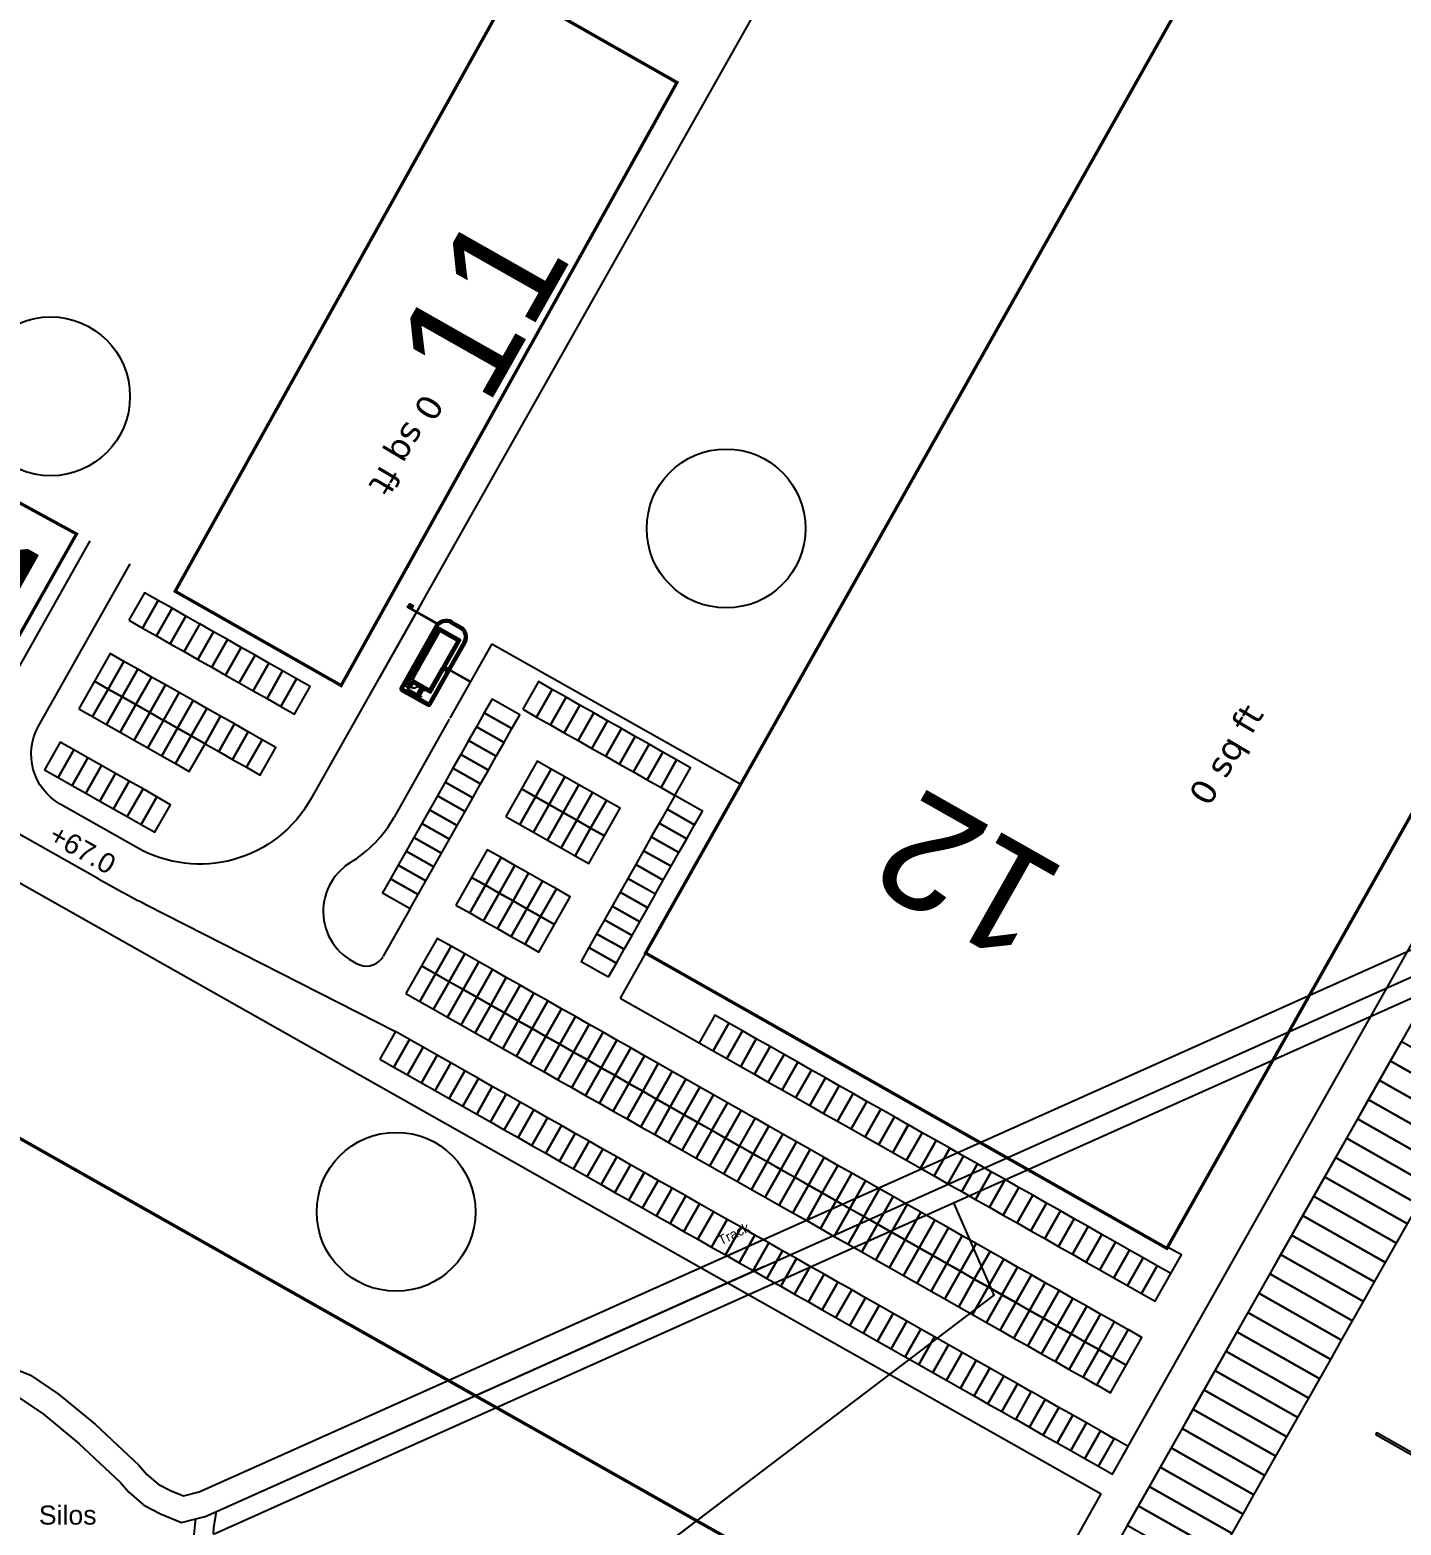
# Model space of a CAD drawing. Header units: millimetres. Extents: x 111502 to 977541, y 8702 to 1044108.
# Drawn here: x 489535.7 to 489751.6, y 240913.8 to 241149.1 of the extents above; entities that cross this region are included whole.
import ezdxf

# ---------------------------------------------------------------- set-up
doc = ezdxf.new("R2010")
doc.units = ezdxf.units.MM
doc.header["$LTSCALE"] = 0.25
doc.linetypes.add('DASHED2', pattern=[9.525, 6.35, -3.175])
doc.layers.add('E HVSS As Laid HV', color=10, linetype='Continuous')
doc.layers.add('X HVSS Site Background', color=8, linetype='Continuous')
doc.styles.add('OS Master Map$1$Standard', font='txt')
doc.styles.add('Proposed Employment Area - 11-089-MP013-01a$0$1250T25R', font='arial.ttf', dxfattribs={"height": 3125})
doc.styles.add('Proposed Employment Area - 11-089-MP013-01a$0$1250T35R', font='verdana.ttf', dxfattribs={"height": 4375})
doc.styles.add('Proposed Employment Area - 11-089-MP013-01a$0$2500T70R', font='arial.ttf', dxfattribs={"height": 17500})
doc.styles.add('Proposed Employment Area - 11-089-MP013-01a$0$Standard', font='txt')

# ---------------------------------------------------------------- blocks, each defined once
blk = doc.blocks.new('commercial background')
at = {"layer": 'X HVSS Site Background'}
for p, q in [((1194.91, 453.53), (1330.94, 694.43)), ((1323.43, 668.21), (1093.98, 263.19)), ((934.15, 593.22), (1191.68, 447.81)), ((1084.61, 587.88), (1077.98, 576.17)), ((1082.47, 587.45), (1082.43, 587.38)), ((1082.43, 587.38), (1087.41, 584.56)), ((1082.47, 587.45), (1087.45, 584.63)), ((1086.8, 584.35), (1081.34, 574.7)), ((1086.97, 584.25), (1081.51, 574.6)), ((1087.13, 584.16), (1081.72, 574.6)), ((1083.19, 576.52), (1087.46, 584.06)), ((1083.53, 576.33), (1087.61, 583.54)), ((1087.06, 583.13), (1087.5, 583.91)), ((1087.06, 583.13), (1087.5, 583.91)), ((1087.1, 583.1), (1087.55, 583.88)), ((1087.11, 583.16), (1087.5, 583.85)), ((1087.41, 584.56), (1087.45, 584.63)), ((1087.46, 584.06), (1090.79, 582.18)), ((1087.48, 583.86), (1090.61, 582.09)), ((1087.5, 583.91), (1090.64, 582.13)), ((1090.27, 582.03), (1087.61, 583.54)), ((1089.34, 584.77), (1090.66, 584.02)), ((1089.43, 584.93), (1090.74, 584.18)), ((1089.52, 585.1), (1090.84, 584.36)), ((1083.34, 576.44), (1086.29, 581.66)), ((1085.85, 580.94), (1086.25, 581.63)), ((1086.27, 581.62), (1087.13, 583.14)), ((1086.31, 581.6), (1087.17, 583.12)), ((1086.31, 581.65), (1086.71, 582.35)), ((1086.73, 582.39), (1087.13, 583.09)), ((1087.78, 576.86), (1090.79, 582.18)), ((1090.27, 582.03), (1088.73, 579.31)), ((1095.76, 581.57), (1089.13, 569.86)), ((1089.18, 578.12), (1091.27, 581.82)), ((1089.27, 579.92), (1090.13, 581.44)), ((1089.31, 579.9), (1090.17, 581.42)), ((1089.33, 578.03), (1091.42, 581.73)), ((1089.51, 577.93), (1091.6, 581.63)), ((1089.73, 580.69), (1090.13, 581.39)), ((1090.15, 581.38), (1090.59, 582.16)), ((1090.19, 581.35), (1090.64, 582.13)), ((1090.19, 581.35), (1090.64, 582.13)), ((1090.2, 581.41), (1090.59, 582.1)), ((1095.76, 581.57), (1134.92, 559.46)), ((1084.59, 578.72), (1084.99, 579.41)), ((1085.01, 579.46), (1085.41, 580.15)), ((1085.43, 580.2), (1085.83, 580.89)), ((1087.64, 576.94), (1089.34, 579.94)), ((1088.73, 579.31), (1087.86, 577.79)), ((1088.73, 579.29), (1088.16, 578.28)), ((1088.52, 578.45), (1088.92, 579.14)), ((1088.92, 579.2), (1088.73, 579.31)), ((1088.91, 579.19), (1088.73, 579.29)), ((1088.94, 579.19), (1089.33, 579.88)), ((1089.32, 579.95), (1089.71, 580.65)), ((1082.76, 575.73), (1083.21, 576.52)), ((1082.86, 575.76), (1083.27, 576.48)), ((1083.19, 576.52), (1083.53, 576.33)), ((1083.34, 576.44), (1083.33, 576.43)), ((1083.33, 576.43), (1083.51, 576.33)), ((1083.34, 576.5), (1083.73, 577.2)), ((1083.76, 577.24), (1084.15, 577.93)), ((1084.18, 577.98), (1084.57, 578.67)), ((1085.86, 572.26), (1089.18, 578.12)), ((1085.92, 574.36), (1087.44, 577.05)), ((1085.93, 574.35), (1087.45, 577.03)), ((1085.96, 572.08), (1089.33, 578.03)), ((1086.04, 573.96), (1087.71, 576.9)), ((1086.07, 573.86), (1087.77, 576.86)), ((1086.14, 571.98), (1089.51, 577.93)), ((1087.44, 577.05), (1087.86, 577.79)), ((1087.78, 576.86), (1087.44, 577.05)), ((1087.7, 576.89), (1087.45, 577.03)), ((1087.68, 576.97), (1088.08, 577.67)), ((1088.06, 577.68), (1087.86, 577.79)), ((1088.16, 578.28), (1087.88, 577.79)), ((1088.06, 577.69), (1087.88, 577.79)), ((1088.1, 577.71), (1088.5, 578.41)), ((1088.48, 577.76), (1088.51, 577.83)), ((1088.48, 577.76), (1092.27, 575.62)), ((1088.51, 577.83), (1092.31, 575.68)), ((1088.79, 577.52), (1088.79, 577.52)), ((1089.1, 577.41), (1089.14, 577.47)), ((1033.7, 544.62), (978.45, 575.84)), ((1081.48, 574.18), (1085.62, 571.84)), ((1081.58, 574.36), (1085.72, 572.01)), ((1081.72, 574.6), (1081.76, 574.46)), ((1085.72, 572.22), (1081.76, 574.46)), ((1082.48, 574.4), (1083.12, 575.53)), ((1084.37, 573.33), (1082.48, 574.4)), ((1082.55, 574.42), (1083.14, 575.46)), ((1082.55, 574.42), (1084.65, 573.23)), ((1082.61, 574.44), (1083.18, 575.44)), ((1082.61, 574.44), (1084.68, 573.27)), ((1082.76, 575.73), (1083.28, 575.44)), ((1082.86, 575.76), (1083.32, 575.5)), ((1083.43, 575.59), (1082.95, 574.74)), ((1082.98, 574.72), (1082.95, 574.74)), ((1083.44, 575.52), (1082.98, 574.72)), ((1083.18, 575.44), (1083.14, 575.46)), ((1085.01, 574.46), (1083.21, 575.48)), ((1083.25, 575.86), (1083.51, 576.33)), ((1083.45, 575.75), (1083.25, 575.86)), ((1083.53, 576.33), (1083.27, 575.87)), ((1083.46, 575.76), (1083.27, 575.87)), ((1083.32, 575.5), (1083.28, 575.44)), ((1083.28, 575.44), (1084.16, 574.94)), ((1083.32, 575.5), (1083.46, 575.76)), ((1083.33, 575.53), (1083.38, 575.5)), ((1083.37, 575.62), (1083.45, 575.75)), ((1083.38, 575.61), (1083.37, 575.62)), ((1083.38, 575.61), (1083.43, 575.59)), ((1083.4, 575.54), (1084.19, 575.1)), ((1084.46, 574.66), (1083.92, 573.7)), ((1084.2, 575), (1084.16, 574.94)), ((1084.16, 574.94), (1084.7, 574.64)), ((1084.19, 574.89), (1084.16, 574.83)), ((1084.16, 574.83), (1085.22, 574.23)), ((1084.22, 575.14), (1084.17, 575.05)), ((1084.17, 575.05), (1084.21, 575.03)), ((1084.71, 574.52), (1084.17, 573.56)), ((1084.24, 574.87), (1084.19, 574.89)), ((1084.19, 574.18), (1084.41, 574.3)), ((1084.19, 574.18), (1084.69, 573.9)), ((1084.19, 573.93), (1084.19, 574.18)), ((1084.2, 575), (1084.34, 575.26)), ((1084.74, 574.7), (1084.2, 575)), ((1084.21, 575), (1084.35, 575.24)), ((1084.22, 575.14), (1084.26, 575.11)), ((1084.24, 574.87), (1084.23, 574.85)), ((1084.23, 574.85), (1085.24, 574.27)), ((1084.88, 574.95), (1084.34, 575.26)), ((1084.87, 574.95), (1084.35, 575.24)), ((1084.96, 574.38), (1084.42, 573.42)), ((1084.51, 574.74), (1084.49, 574.7)), ((1084.75, 574.72), (1084.7, 574.62)), ((1084.7, 574.62), (1085.36, 574.25)), ((1084.73, 574.7), (1084.87, 574.95)), ((1084.76, 574.6), (1084.73, 574.56)), ((1084.74, 574.7), (1084.88, 574.95)), ((1085.41, 574.35), (1084.75, 574.72)), ((1085.44, 574.39), (1084.78, 574.77)), ((1084.88, 574.95), (1085.54, 574.58)), ((1085.01, 574.46), (1084.98, 574.42)), ((1085.01, 574.46), (1084.98, 574.42)), ((1085.24, 574.27), (1085.22, 574.23)), ((1085.44, 574.39), (1085.36, 574.25)), ((1085.36, 574.26), (1086.07, 573.86)), ((1085.4, 574.32), (1085.54, 574.58)), ((1086.04, 573.96), (1085.4, 574.32)), ((1085.41, 574.32), (1085.55, 574.56)), ((1085.54, 574.58), (1085.92, 574.36)), ((1085.55, 574.56), (1085.93, 574.35)), ((1083.9, 573.66), (1083.87, 573.61)), ((1084.14, 573.52), (1084.12, 573.47)), ((1084.39, 573.37), (1084.37, 573.33)), ((1084.39, 573.37), (1084.37, 573.33)), ((1084.65, 573.23), (1084.68, 573.27)), ((1085.86, 572.26), (1085.72, 572.22)), ((1085.95, 572.43), (1086.29, 572.25)), ((1086.6, 573.56), (1086.93, 573.38)), ((1089.05, 569.69), (1080.35, 554.29)), ((1073.36, 547.05), (1072.58, 546.58)), ((1041.38, 540.5), (1080.6, 520.54)), ((1082.9, 539.93), (1078.64, 532.39)), ((1120.92, 534.65), (1115.93, 525.83)), ((1115.93, 525.83), (1128.39, 518.77)), ((1077.1, 244.89), (1191.68, 447.81))]:
    blk.add_line(p, q, dxfattribs=at)
at = {"layer": 'X HVSS Site Background', "ltscale": 200}
for p, q in [((1081.93, 575.06), (1083.12, 575.53)), ((1082.42, 575.93), (1082.63, 574.66))]:
    blk.add_line(p, q, dxfattribs=at)
at = {"layer": 'X HVSS Site Background', "const_width": 0.5}
for points in [[(1297.48, 655.77), (1215.41, 702.24), (1119.94, 532.91), (1202.01, 486.44)], [(1124.89, 669.89), (1098.77, 684.71), (1045.89, 589.83), (1072.02, 575)], [(1018.49, 577.84), (1030.36, 598.85), (979.94, 626.36), (968.08, 605.35)], [(1092.9, 293.39), (1165.85, 422.2), (925.2, 558.08), (852.25, 429.28)]]:
    blk.add_lwpolyline(points, close=True, dxfattribs=at)
at = {"layer": 'X HVSS Site Background', "flags": 128}
for points in [[(1146.4, 697.32), (1067.2, 557.06, -0.414314), (1039.95, 549.48), (1027.8, 556.34, -0.414123), (1024.39, 568.6), (1038.83, 594.16)], [(1032.47, 597.75), (1018.04, 572.2, -0.414304), (1005.77, 568.79), (982.04, 582.2)]]:
    blk.add_lwpolyline(points, format="xyb", dxfattribs=at)
at = {"layer": 'X HVSS Site Background'}
for points in [[(1038.59, 585.26), (1040.77, 584.03), (1043.23, 588.38), (1041.06, 589.61)], [(1040.77, 584.03), (1042.94, 582.8), (1045.41, 587.15), (1043.23, 588.38)], [(1042.94, 582.8), (1045.12, 581.57), (1047.58, 585.92), (1045.41, 587.15)], [(1045.12, 581.57), (1047.29, 580.33), (1049.76, 584.68), (1047.58, 585.92)], [(1082.86, 587.28), (1082.49, 587.49), (1082.47, 587.45), (1082.84, 587.24)], [(1082.84, 587.73), (1083.26, 587.49), (1083.05, 587.12), (1082.63, 587.36)], [(1082.86, 587.66), (1083.19, 587.47), (1083.03, 587.19), (1082.7, 587.38)], [(1047.29, 580.34), (1049.47, 579.1), (1051.93, 583.45), (1049.76, 584.69)], [(1082.71, 575.77), (1086.08, 573.85), (1090.79, 582.18), (1087.46, 584.06)], [(1086.07, 573.86), (1090.79, 582.18), (1087.47, 584.06), (1082.76, 575.73)], [(1086.07, 573.86), (1082.76, 575.73), (1087.46, 584.06), (1090.79, 582.18)], [(1085.92, 574.36), (1083.27, 575.87), (1087.61, 583.54), (1090.27, 582.03)], [(1049.47, 579.1), (1051.64, 577.87), (1054.11, 582.22), (1051.93, 583.45)], [(1051.64, 577.87), (1053.82, 576.64), (1056.28, 580.99), (1054.11, 582.22)], [(1086.27, 581.62), (1086.29, 581.66), (1086.25, 581.69), (1086.22, 581.65)], [(1086.31, 581.6), (1086.34, 581.64), (1086.29, 581.66), (1086.27, 581.62)], [(1086.73, 582.34), (1086.75, 582.38), (1086.71, 582.4), (1086.69, 582.36)], [(1087.1, 583.1), (1087.13, 583.14), (1087.09, 583.17), (1087.06, 583.13)], [(1087.15, 583.08), (1087.17, 583.12), (1087.13, 583.14), (1087.1, 583.1)], [(1090.11, 581.4), (1090.13, 581.44), (1090.17, 581.42), (1090.15, 581.38)], [(1090.15, 581.38), (1090.17, 581.42), (1090.22, 581.39), (1090.19, 581.35)], [(1033.18, 575.68), (1035.36, 574.45), (1037.82, 578.8), (1035.65, 580.03)], [(1035.36, 574.45), (1037.53, 573.22), (1040, 577.57), (1037.82, 578.8)], [(1053.82, 576.64), (1055.99, 575.41), (1058.46, 579.76), (1056.28, 580.99)], [(1055.99, 575.41), (1058.17, 574.18), (1060.63, 578.53), (1058.46, 579.76)], [(1085.01, 579.4), (1085.04, 579.45), (1084.99, 579.47), (1084.97, 579.43)], [(1085.43, 580.14), (1085.45, 580.19), (1085.41, 580.21), (1085.39, 580.17)], [(1085.85, 580.88), (1085.87, 580.92), (1085.83, 580.95), (1085.8, 580.91)], [(1088.89, 579.16), (1088.92, 579.2), (1088.96, 579.18), (1088.94, 579.13)], [(1089.27, 579.92), (1089.29, 579.96), (1089.34, 579.94), (1089.31, 579.9)], [(1089.31, 579.9), (1089.34, 579.94), (1089.38, 579.92), (1089.36, 579.87)], [(1089.69, 580.66), (1089.71, 580.7), (1089.76, 580.68), (1089.73, 580.64)], [(1037.53, 573.22), (1039.71, 571.99), (1042.17, 576.34), (1040, 577.57)], [(1058.17, 574.18), (1060.35, 572.94), (1062.81, 577.29), (1060.64, 578.53)], [(1060.35, 572.94), (1062.52, 571.71), (1064.99, 576.06), (1062.81, 577.29)], [(1083.34, 576.44), (1083.36, 576.49), (1083.32, 576.51), (1083.29, 576.47)], [(1083.75, 577.18), (1083.78, 577.23), (1083.74, 577.25), (1083.71, 577.21)], [(1084.17, 577.92), (1084.2, 577.97), (1084.15, 577.99), (1084.13, 577.95)], [(1084.59, 578.66), (1084.62, 578.71), (1084.57, 578.73), (1084.55, 578.69)], [(1087.64, 576.94), (1087.66, 576.98), (1087.71, 576.96), (1087.68, 576.91)], [(1088.06, 577.68), (1088.08, 577.72), (1088.12, 577.7), (1088.1, 577.65)], [(1088.33, 577.25), (1088.85, 576.96), (1089.15, 577.48), (1088.63, 577.78)], [(1088.43, 577.3), (1088.84, 577.07), (1089.05, 577.44), (1088.64, 577.67)], [(1088.82, 577.51), (1088.45, 577.72), (1088.48, 577.76), (1088.85, 577.56)], [(1088.48, 578.42), (1088.5, 578.46), (1088.54, 578.44), (1088.52, 578.39)], [(1088.5, 577.32), (1088.82, 577.13), (1088.98, 577.42), (1088.66, 577.6)], [(1030.72, 571.33), (1032.89, 570.1), (1035.36, 574.45), (1033.18, 575.68)], [(1032.89, 570.1), (1035.07, 568.87), (1037.53, 573.22), (1035.36, 574.45)], [(1039.71, 571.99), (1041.88, 570.76), (1044.35, 575.11), (1042.17, 576.34)], [(1041.89, 570.76), (1044.06, 569.52), (1046.53, 573.88), (1044.35, 575.11)], [(1062.52, 571.71), (1064.7, 570.48), (1067.16, 574.83), (1064.99, 576.06)], [(1100.62, 571.26), (1102.8, 570.03), (1105.26, 574.38), (1103.09, 575.61)], [(1102.8, 570.03), (1104.97, 568.8), (1107.44, 573.15), (1105.26, 574.38)], [(1035.07, 568.87), (1037.24, 567.64), (1039.71, 571.99), (1037.53, 573.22)], [(1037.24, 567.64), (1039.42, 566.41), (1041.88, 570.76), (1039.71, 571.99)], [(1044.06, 569.53), (1046.24, 568.29), (1048.7, 572.64), (1046.53, 573.88)], [(1046.24, 568.29), (1048.41, 567.06), (1050.88, 571.41), (1048.7, 572.64)], [(1098.9, 568.22), (1100.14, 570.39), (1095.79, 572.86), (1094.55, 570.68)], [(1104.97, 568.8), (1107.15, 567.57), (1109.61, 571.92), (1107.44, 573.15)], [(1107.15, 567.57), (1109.32, 566.34), (1111.79, 570.69), (1109.61, 571.92)], [(1039.42, 566.41), (1041.6, 565.17), (1044.06, 569.52), (1041.89, 570.76)], [(1041.6, 565.18), (1043.77, 563.94), (1046.24, 568.29), (1044.06, 569.53)], [(1048.41, 567.06), (1050.59, 565.83), (1053.05, 570.18), (1050.88, 571.41)], [(1050.59, 565.83), (1052.76, 564.6), (1055.23, 568.95), (1053.05, 570.18)], [(1097.67, 566.04), (1098.9, 568.22), (1094.55, 570.68), (1093.32, 568.51)], [(1109.32, 566.34), (1111.5, 565.1), (1113.96, 569.45), (1111.79, 570.69)], [(1111.5, 565.11), (1113.68, 563.87), (1116.14, 568.22), (1113.97, 569.46)], [(1043.77, 563.94), (1045.95, 562.71), (1048.41, 567.06), (1046.24, 568.29)], [(1045.95, 562.71), (1048.12, 561.48), (1050.59, 565.83), (1048.41, 567.06)], [(1052.76, 564.6), (1054.94, 563.37), (1057.4, 567.72), (1055.23, 568.95)], [(1054.94, 563.37), (1057.11, 562.13), (1059.58, 566.48), (1057.4, 567.72)], [(1096.44, 563.87), (1097.67, 566.04), (1093.32, 568.51), (1092.09, 566.33)], [(1113.68, 563.87), (1115.85, 562.64), (1118.32, 566.99), (1116.14, 568.22)], [(1025.31, 561.76), (1027.48, 560.52), (1029.95, 564.87), (1027.77, 566.11)], [(1027.49, 560.52), (1029.66, 559.29), (1032.13, 563.64), (1029.95, 564.87)], [(1057.11, 562.13), (1059.29, 560.9), (1061.75, 565.25), (1059.58, 566.48)], [(1095.21, 561.69), (1096.44, 563.87), (1092.09, 566.33), (1090.86, 564.16)], [(1115.85, 562.64), (1118.03, 561.41), (1120.49, 565.76), (1118.32, 566.99)], [(1118.03, 561.41), (1120.2, 560.18), (1122.67, 564.53), (1120.49, 565.76)], [(1029.66, 559.29), (1031.84, 558.06), (1034.3, 562.41), (1032.13, 563.64)], [(1031.84, 558.06), (1034.01, 556.83), (1036.48, 561.18), (1034.3, 562.41)], [(1093.97, 559.52), (1095.21, 561.69), (1090.86, 564.16), (1089.62, 561.98)], [(1100.43, 558.73), (1102.6, 557.5), (1105.07, 561.85), (1102.89, 563.08)], [(1120.2, 560.18), (1122.38, 558.95), (1124.84, 563.3), (1122.67, 564.53)], [(1122.38, 558.95), (1124.55, 557.71), (1127.02, 562.06), (1124.84, 563.3)], [(1034.01, 556.83), (1036.19, 555.6), (1038.65, 559.95), (1036.48, 561.18)], [(1036.19, 555.6), (1038.36, 554.37), (1040.83, 558.72), (1038.65, 559.95)], [(1092.74, 557.34), (1093.97, 559.52), (1089.62, 561.98), (1088.39, 559.81)], [(1102.6, 557.5), (1104.78, 556.27), (1107.24, 560.62), (1105.07, 561.85)], [(1104.78, 556.27), (1106.95, 555.04), (1109.42, 559.39), (1107.24, 560.62)], [(1038.36, 554.37), (1040.54, 553.13), (1043, 557.48), (1040.83, 558.72)], [(1090.29, 552.98), (1091.52, 555.16), (1087.17, 557.62), (1085.94, 555.45)], [(1091.52, 555.16), (1092.76, 557.33), (1088.41, 559.8), (1087.17, 557.62)], [(1097.96, 554.38), (1100.14, 553.15), (1102.6, 557.5), (1100.43, 558.73)], [(1106.95, 555.04), (1109.13, 553.8), (1111.59, 558.15), (1109.42, 559.39)], [(1109.13, 553.8), (1111.3, 552.57), (1113.77, 556.92), (1111.59, 558.15)], [(1127.67, 553.07), (1128.9, 555.25), (1124.55, 557.71), (1123.32, 555.54)], [(1040.54, 553.13), (1042.71, 551.9), (1045.18, 556.25), (1043, 557.48)], [(1089.06, 550.81), (1090.29, 552.98), (1085.94, 555.45), (1084.71, 553.27)], [(1100.14, 553.15), (1102.31, 551.92), (1104.78, 556.27), (1102.6, 557.5)], [(1102.31, 551.92), (1104.49, 550.69), (1106.95, 555.04), (1104.78, 556.27)], [(1111.3, 552.57), (1113.48, 551.34), (1115.94, 555.69), (1113.77, 556.92)], [(1126.44, 550.9), (1127.67, 553.07), (1123.32, 555.54), (1122.09, 553.36)], [(1087.83, 548.63), (1089.06, 550.81), (1084.71, 553.27), (1083.48, 551.1)], [(1104.49, 550.69), (1106.66, 549.45), (1109.13, 553.8), (1106.95, 555.04)], [(1106.66, 549.45), (1108.84, 548.22), (1111.3, 552.57), (1109.13, 553.8)], [(1125.2, 548.72), (1126.44, 550.9), (1122.09, 553.36), (1120.85, 551.19)], [(1086.59, 546.46), (1087.83, 548.63), (1083.48, 551.1), (1082.24, 548.92)], [(1108.84, 548.22), (1111.01, 546.99), (1113.48, 551.34), (1111.3, 552.57)], [(1123.97, 546.55), (1125.2, 548.72), (1120.85, 551.19), (1119.62, 549.01)], [(1085.36, 544.28), (1086.59, 546.46), (1082.24, 548.92), (1081.01, 546.75)], [(1092.55, 544.8), (1094.73, 543.57), (1097.19, 547.92), (1095.02, 549.15)], [(1122.74, 544.37), (1123.97, 546.55), (1119.62, 549.01), (1118.39, 546.84)], [(1084.13, 542.11), (1085.36, 544.28), (1081.01, 546.75), (1079.78, 544.57)], [(1094.73, 543.57), (1096.9, 542.34), (1099.37, 546.69), (1097.19, 547.92)], [(1096.9, 542.34), (1099.08, 541.11), (1101.54, 545.46), (1099.37, 546.69)], [(1121.51, 542.2), (1122.74, 544.37), (1118.39, 546.84), (1117.16, 544.66)], [(1082.9, 539.93), (1084.13, 542.11), (1079.78, 544.57), (1078.55, 542.4)], [(1090.09, 540.45), (1092.26, 539.22), (1094.73, 543.57), (1092.55, 544.8)], [(1092.26, 539.22), (1094.44, 537.99), (1096.9, 542.34), (1094.73, 543.57)], [(1099.08, 541.11), (1101.25, 539.88), (1103.72, 544.23), (1101.54, 545.46)], [(1101.26, 539.88), (1103.43, 538.64), (1105.9, 542.99), (1103.72, 544.23)], [(1120.29, 540.01), (1121.52, 542.19), (1117.17, 544.65), (1115.94, 542.48)], [(1094.44, 537.99), (1096.61, 536.76), (1099.08, 541.11), (1096.9, 542.34)], [(1103.43, 538.64), (1105.61, 537.41), (1108.07, 541.76), (1105.9, 543)], [(1119.06, 537.84), (1120.29, 540.01), (1115.94, 542.48), (1114.71, 540.3)], [(1096.61, 536.76), (1098.79, 535.53), (1101.25, 539.88), (1099.08, 541.11)], [(1098.79, 535.53), (1100.97, 534.29), (1103.43, 538.64), (1101.26, 539.88)], [(1117.83, 535.66), (1119.06, 537.84), (1114.71, 540.3), (1113.48, 538.13)], [(1100.97, 534.29), (1103.14, 533.06), (1105.61, 537.41), (1103.43, 538.64)], [(1116.59, 533.49), (1117.83, 535.66), (1113.48, 538.13), (1112.24, 535.95)], [(1084.68, 530.87), (1086.85, 529.64), (1089.32, 533.99), (1087.14, 535.22)], [(1115.36, 531.31), (1116.59, 533.49), (1112.24, 535.95), (1111.01, 533.78)], [(1086.86, 529.64), (1089.03, 528.41), (1091.5, 532.76), (1089.32, 533.99)], [(1089.03, 528.41), (1091.21, 527.18), (1093.67, 531.53), (1091.5, 532.76)], [(1114.13, 529.14), (1115.36, 531.31), (1111.01, 533.78), (1109.78, 531.6)], [(1082.22, 526.52), (1084.39, 525.28), (1086.86, 529.63), (1084.68, 530.87)], [(1084.39, 525.28), (1086.57, 524.05), (1089.03, 528.4), (1086.86, 529.63)], [(1091.21, 527.18), (1093.38, 525.95), (1095.85, 530.3), (1093.67, 531.53)], [(1093.38, 525.95), (1095.56, 524.72), (1098.02, 529.07), (1095.85, 530.3)], [(1086.57, 524.05), (1088.74, 522.82), (1091.21, 527.17), (1089.03, 528.4)], [(1088.75, 522.82), (1090.92, 521.59), (1093.39, 525.94), (1091.21, 527.17)], [(1095.56, 524.72), (1097.73, 523.48), (1100.2, 527.83), (1098.02, 529.07)], [(1097.73, 523.48), (1099.91, 522.25), (1102.37, 526.6), (1100.2, 527.83)], [(1090.92, 521.59), (1093.1, 520.36), (1095.56, 524.71), (1093.39, 525.94)], [(1093.1, 520.36), (1095.27, 519.13), (1097.74, 523.48), (1095.56, 524.71)], [(1099.91, 522.25), (1102.08, 521.02), (1104.55, 525.37), (1102.37, 526.6)], [(1102.08, 521.02), (1104.26, 519.79), (1106.72, 524.14), (1104.55, 525.37)], [(1095.27, 519.13), (1097.45, 517.89), (1099.91, 522.24), (1097.74, 523.48)], [(1104.26, 519.79), (1106.43, 518.56), (1108.9, 522.91), (1106.72, 524.14)], [(1106.43, 518.56), (1108.61, 517.32), (1111.07, 521.67), (1108.9, 522.91)], [(1128.39, 518.77), (1130.57, 517.54), (1133.03, 521.89), (1130.86, 523.12)], [(1078.13, 516.19), (1080.31, 514.96), (1082.77, 519.31), (1080.6, 520.54)], [(1097.45, 517.89), (1099.62, 516.66), (1102.09, 521.01), (1099.91, 522.24)], [(1099.62, 516.66), (1101.8, 515.43), (1104.26, 519.78), (1102.09, 521.01)], [(1108.61, 517.32), (1110.78, 516.09), (1113.25, 520.44), (1111.07, 521.67)], [(1110.79, 516.09), (1112.96, 514.86), (1115.43, 519.21), (1113.25, 520.44)], [(1130.57, 517.54), (1132.74, 516.3), (1135.21, 520.65), (1133.03, 521.89)], [(1132.74, 516.31), (1134.92, 515.07), (1137.38, 519.42), (1135.21, 520.66)], [(1080.31, 514.96), (1082.48, 513.73), (1084.95, 518.08), (1082.77, 519.31)], [(1082.48, 513.73), (1084.66, 512.5), (1087.12, 516.85), (1084.95, 518.08)], [(1101.8, 515.43), (1103.97, 514.2), (1106.44, 518.55), (1104.26, 519.78)], [(1103.97, 514.2), (1106.15, 512.97), (1108.61, 517.32), (1106.44, 518.55)], [(1112.96, 514.86), (1115.14, 513.63), (1117.6, 517.98), (1115.43, 519.21)], [(1115.14, 513.63), (1117.31, 512.4), (1119.78, 516.75), (1117.6, 517.98)], [(1134.92, 515.07), (1137.09, 513.84), (1139.56, 518.19), (1137.38, 519.42)], [(1137.1, 513.84), (1139.27, 512.61), (1141.74, 516.96), (1139.56, 518.19)], [(1237.17, 515.95), (1250.22, 508.55), (1251.95, 511.6), (1238.9, 518.99)], [(1084.66, 512.5), (1086.83, 511.26), (1089.3, 515.61), (1087.12, 516.85)], [(1086.83, 511.27), (1089.01, 510.03), (1091.47, 514.38), (1089.3, 515.62)], [(1106.15, 512.97), (1108.32, 511.73), (1110.79, 516.08), (1108.61, 517.32)], [(1108.32, 511.73), (1110.5, 510.5), (1112.96, 514.85), (1110.79, 516.08)], [(1117.31, 512.4), (1119.49, 511.17), (1121.95, 515.52), (1119.78, 516.75)], [(1119.49, 511.17), (1121.66, 509.93), (1124.13, 514.28), (1121.95, 515.52)], [(1139.27, 512.61), (1141.45, 511.38), (1143.91, 515.73), (1141.74, 516.96)], [(1141.45, 511.38), (1143.62, 510.15), (1146.09, 514.5), (1143.91, 515.73)], [(1235.45, 512.9), (1248.5, 505.51), (1250.22, 508.55), (1237.17, 515.95)], [(1089.01, 510.03), (1091.18, 508.8), (1093.65, 513.15), (1091.47, 514.38)], [(1091.18, 508.8), (1093.36, 507.57), (1095.82, 511.92), (1093.65, 513.15)], [(1110.5, 510.5), (1112.68, 509.27), (1115.14, 513.62), (1112.96, 514.85)], [(1112.68, 509.27), (1114.85, 508.04), (1117.32, 512.39), (1115.14, 513.62)], [(1121.66, 509.93), (1123.84, 508.7), (1126.3, 513.05), (1124.13, 514.29)], [(1123.84, 508.7), (1126.01, 507.47), (1128.48, 511.82), (1126.3, 513.05)], [(1143.62, 510.15), (1145.8, 508.91), (1148.26, 513.26), (1146.09, 514.5)], [(1145.8, 508.92), (1147.97, 507.68), (1150.44, 512.03), (1148.26, 513.27)], [(1233.72, 509.86), (1246.77, 502.46), (1248.5, 505.51), (1235.45, 512.9)], [(1093.36, 507.57), (1095.53, 506.34), (1098, 510.69), (1095.82, 511.92)], [(1095.54, 506.34), (1097.71, 505.11), (1100.18, 509.46), (1098, 510.69)], [(1114.85, 508.04), (1117.03, 506.81), (1119.49, 511.16), (1117.32, 512.39)], [(1117.03, 506.81), (1119.2, 505.58), (1121.67, 509.93), (1119.49, 511.16)], [(1126.01, 507.47), (1128.19, 506.24), (1130.65, 510.59), (1128.48, 511.82)], [(1128.19, 506.24), (1130.37, 505.01), (1132.83, 509.36), (1130.65, 510.59)], [(1147.97, 507.68), (1150.15, 506.45), (1152.61, 510.8), (1150.44, 512.03)], [(1150.15, 506.45), (1152.32, 505.22), (1154.79, 509.57), (1152.61, 510.8)], [(1097.71, 505.11), (1099.89, 503.87), (1102.35, 508.22), (1100.18, 509.46)], [(1099.89, 503.88), (1102.06, 502.64), (1104.53, 506.99), (1102.35, 508.23)], [(1119.2, 505.58), (1121.38, 504.34), (1123.84, 508.69), (1121.67, 509.93)], [(1121.38, 504.34), (1123.55, 503.11), (1126.02, 507.46), (1123.84, 508.7)], [(1130.37, 505.01), (1132.54, 503.78), (1135.01, 508.13), (1132.83, 509.36)], [(1152.32, 505.22), (1154.5, 503.99), (1156.96, 508.34), (1154.79, 509.57)], [(1154.5, 503.99), (1156.67, 502.76), (1159.14, 507.11), (1156.96, 508.34)], [(1232, 506.81), (1245.05, 499.42), (1246.77, 502.46), (1233.72, 509.86)], [(1102.06, 502.64), (1104.24, 501.41), (1106.7, 505.76), (1104.53, 506.99)], [(1123.55, 503.11), (1125.73, 501.88), (1128.19, 506.23), (1126.02, 507.46)], [(1125.73, 501.88), (1127.9, 500.65), (1130.37, 505), (1128.19, 506.23)], [(1132.54, 503.78), (1134.72, 502.54), (1137.18, 506.89), (1135.01, 508.13)], [(1134.72, 502.55), (1136.89, 501.31), (1139.36, 505.66), (1137.18, 506.9)], [(1156.67, 502.76), (1158.85, 501.52), (1161.31, 505.87), (1159.14, 507.11)], [(1158.85, 501.52), (1161.03, 500.29), (1163.49, 504.64), (1161.32, 505.88)], [(1230.27, 503.77), (1243.32, 496.37), (1245.05, 499.42), (1232, 506.81)], [(1104.24, 501.41), (1106.41, 500.18), (1108.88, 504.53), (1106.7, 505.76)], [(1106.41, 500.18), (1108.59, 498.95), (1111.05, 503.3), (1108.88, 504.53)], [(1127.9, 500.65), (1130.08, 499.42), (1132.54, 503.77), (1130.37, 505)], [(1130.08, 499.42), (1132.26, 498.19), (1134.72, 502.54), (1132.55, 503.77)], [(1136.89, 501.31), (1139.07, 500.08), (1141.53, 504.43), (1139.36, 505.66)], [(1139.07, 500.08), (1141.24, 498.85), (1143.71, 503.2), (1141.53, 504.43)], [(1161.03, 500.29), (1163.2, 499.06), (1165.67, 503.41), (1163.49, 504.64)], [(1228.55, 500.72), (1241.6, 493.33), (1243.32, 496.37), (1230.27, 503.77)], [(1108.59, 498.95), (1110.76, 497.72), (1113.23, 502.07), (1111.05, 503.3)], [(1110.76, 497.72), (1112.94, 496.48), (1115.4, 500.83), (1113.23, 502.07)], [(1132.26, 498.19), (1134.43, 496.95), (1136.9, 501.3), (1134.72, 502.54)], [(1134.43, 496.96), (1136.61, 495.72), (1139.07, 500.07), (1136.9, 501.31)], [(1141.24, 498.85), (1143.42, 497.62), (1145.88, 501.97), (1143.71, 503.2)], [(1143.42, 497.62), (1145.59, 496.39), (1148.06, 500.74), (1145.88, 501.97)], [(1163.2, 499.06), (1165.38, 497.83), (1167.84, 502.18), (1165.67, 503.41)], [(1165.38, 497.83), (1167.55, 496.6), (1170.02, 500.95), (1167.84, 502.18)], [(1112.94, 496.48), (1115.11, 495.25), (1117.58, 499.6), (1115.4, 500.83)], [(1115.11, 495.25), (1117.29, 494.02), (1119.75, 498.37), (1117.58, 499.6)], [(1136.61, 495.72), (1138.78, 494.49), (1141.25, 498.84), (1139.07, 500.07)], [(1138.78, 494.49), (1140.96, 493.26), (1143.42, 497.61), (1141.25, 498.84)], [(1145.59, 496.39), (1147.77, 495.15), (1150.23, 499.5), (1148.06, 500.74)], [(1147.77, 495.15), (1149.94, 493.92), (1152.41, 498.27), (1150.23, 499.5)], [(1167.55, 496.6), (1169.73, 495.37), (1172.19, 499.72), (1170.02, 500.95)], [(1169.73, 495.37), (1171.9, 494.13), (1174.37, 498.48), (1172.19, 499.72)], [(1226.82, 497.68), (1239.87, 490.28), (1241.6, 493.33), (1228.55, 500.72)], [(1117.29, 494.02), (1119.47, 492.79), (1121.93, 497.14), (1119.76, 498.37)], [(1119.47, 492.79), (1121.64, 491.56), (1124.11, 495.91), (1121.93, 497.14)], [(1140.96, 493.26), (1143.13, 492.03), (1145.6, 496.38), (1143.42, 497.61)], [(1149.95, 493.92), (1152.12, 492.69), (1154.59, 497.04), (1152.41, 498.27)], [(1152.12, 492.69), (1154.3, 491.46), (1156.76, 495.81), (1154.59, 497.04)], [(1171.9, 494.14), (1174.08, 492.9), (1176.54, 497.25), (1174.37, 498.49)], [(1174.08, 492.9), (1176.25, 491.67), (1178.72, 496.02), (1176.54, 497.25)], [(1225.1, 494.63), (1238.15, 487.24), (1239.87, 490.28), (1226.82, 497.68)], [(1121.64, 491.56), (1123.82, 490.33), (1126.28, 494.68), (1124.11, 495.91)], [(1123.82, 490.33), (1125.99, 489.09), (1128.46, 493.44), (1126.28, 494.68)], [(1143.13, 492.03), (1145.31, 490.8), (1147.77, 495.15), (1145.6, 496.38)], [(1145.31, 490.8), (1147.48, 489.56), (1149.95, 493.91), (1147.77, 495.15)], [(1154.3, 491.46), (1156.47, 490.23), (1158.94, 494.58), (1156.76, 495.81)], [(1156.47, 490.23), (1158.65, 489), (1161.11, 493.35), (1158.94, 494.58)], [(1176.25, 491.67), (1178.43, 490.44), (1180.89, 494.79), (1178.72, 496.02)], [(1178.43, 490.44), (1180.61, 489.21), (1183.07, 493.56), (1180.9, 494.79)], [(1223.37, 491.59), (1236.42, 484.19), (1238.15, 487.24), (1225.1, 494.63)], [(1125.99, 489.1), (1128.17, 487.86), (1130.63, 492.21), (1128.46, 493.45)], [(1128.17, 487.86), (1130.34, 486.63), (1132.81, 490.98), (1130.63, 492.21)], [(1147.48, 489.56), (1149.66, 488.33), (1152.12, 492.68), (1149.95, 493.91)], [(1149.66, 488.33), (1151.83, 487.1), (1154.3, 491.45), (1152.12, 492.68)], [(1158.65, 489), (1160.82, 487.76), (1163.29, 492.11), (1161.11, 493.35)], [(1160.82, 487.76), (1163, 486.53), (1165.46, 490.88), (1163.29, 492.11)], [(1180.61, 489.21), (1182.78, 487.98), (1185.25, 492.33), (1183.07, 493.56)], [(1182.78, 487.98), (1184.96, 486.74), (1187.42, 491.09), (1185.25, 492.33)], [(1130.34, 486.63), (1132.52, 485.4), (1134.98, 489.75), (1132.81, 490.98)], [(1132.52, 485.4), (1134.69, 484.17), (1137.16, 488.52), (1134.98, 489.75)], [(1151.84, 487.1), (1154.01, 485.87), (1156.48, 490.22), (1154.3, 491.45)], [(1154.01, 485.87), (1156.19, 484.64), (1158.65, 488.99), (1156.48, 490.22)], [(1163, 486.53), (1165.17, 485.3), (1167.64, 489.65), (1165.46, 490.88)], [(1165.17, 485.3), (1167.35, 484.07), (1169.81, 488.42), (1167.64, 489.65)], [(1184.96, 486.75), (1187.13, 485.51), (1189.6, 489.86), (1187.42, 491.1)], [(1187.13, 485.51), (1189.31, 484.28), (1191.77, 488.63), (1189.6, 489.86)], [(1221.65, 488.54), (1234.7, 481.15), (1236.42, 484.19), (1223.37, 491.59)], [(1134.69, 484.17), (1136.87, 482.94), (1139.33, 487.29), (1137.16, 488.52)], [(1136.87, 482.94), (1139.05, 481.7), (1141.51, 486.05), (1139.34, 487.29)], [(1156.19, 484.64), (1158.36, 483.41), (1160.83, 487.76), (1158.65, 488.99)], [(1158.36, 483.41), (1160.54, 482.17), (1163, 486.52), (1160.83, 487.76)], [(1167.35, 484.07), (1169.52, 482.84), (1171.99, 487.19), (1169.81, 488.42)], [(1169.53, 482.84), (1171.7, 481.61), (1174.17, 485.96), (1171.99, 487.19)], [(1189.31, 484.28), (1191.48, 483.05), (1193.95, 487.4), (1191.77, 488.63)], [(1191.48, 483.05), (1193.66, 481.82), (1196.12, 486.17), (1193.95, 487.4)], [(1219.92, 485.49), (1232.97, 478.1), (1234.7, 481.15), (1221.65, 488.54)], [(1139.05, 481.71), (1141.22, 480.47), (1143.69, 484.82), (1141.51, 486.06)], [(1141.22, 480.47), (1143.4, 479.24), (1145.86, 483.59), (1143.69, 484.82)], [(1160.54, 482.17), (1162.71, 480.94), (1165.18, 485.29), (1163, 486.52)], [(1162.71, 480.94), (1164.89, 479.71), (1167.35, 484.06), (1165.18, 485.29)], [(1171.7, 481.61), (1173.88, 480.37), (1176.34, 484.72), (1174.17, 485.96)], [(1173.88, 480.37), (1176.05, 479.14), (1178.52, 483.49), (1176.34, 484.73)], [(1193.66, 481.82), (1195.83, 480.59), (1198.3, 484.94), (1196.12, 486.17)], [(1195.83, 480.59), (1198.01, 479.35), (1200.47, 483.7), (1198.3, 484.94)], [(1218.2, 482.45), (1231.25, 475.06), (1232.97, 478.1), (1219.92, 485.49)], [(1143.4, 479.24), (1145.57, 478.01), (1148.04, 482.36), (1145.86, 483.59)], [(1145.57, 478.01), (1147.75, 476.78), (1150.21, 481.13), (1148.04, 482.36)], [(1164.89, 479.71), (1167.06, 478.48), (1169.53, 482.83), (1167.35, 484.06)], [(1167.06, 478.48), (1169.24, 477.25), (1171.7, 481.6), (1169.53, 482.83)], [(1176.05, 479.14), (1178.23, 477.91), (1180.69, 482.26), (1178.52, 483.49)], [(1198.01, 479.36), (1200.19, 478.12), (1202.65, 482.47), (1200.48, 483.71)], [(1216.47, 479.4), (1229.52, 472.01), (1231.25, 475.06), (1218.2, 482.45)], [(1147.75, 476.78), (1149.92, 475.55), (1152.39, 479.9), (1150.21, 481.13)], [(1169.24, 477.25), (1171.41, 476.02), (1173.88, 480.37), (1171.7, 481.6)], [(1171.42, 476.02), (1173.59, 474.78), (1176.06, 479.13), (1173.88, 480.37)], [(1178.23, 477.91), (1180.4, 476.68), (1182.87, 481.03), (1180.69, 482.26)], [(1180.4, 476.68), (1182.58, 475.45), (1185.04, 479.8), (1182.87, 481.03)], [(1149.92, 475.55), (1152.1, 474.31), (1154.56, 478.66), (1152.39, 479.9)], [(1152.1, 474.31), (1154.27, 473.08), (1156.74, 477.43), (1154.56, 478.66)], [(1173.59, 474.78), (1175.77, 473.55), (1178.23, 477.9), (1176.06, 479.14)], [(1175.77, 473.55), (1177.94, 472.32), (1180.41, 476.67), (1178.23, 477.9)], [(1182.58, 475.45), (1184.75, 474.22), (1187.22, 478.57), (1185.04, 479.8)], [(1184.75, 474.22), (1186.93, 472.98), (1189.39, 477.33), (1187.22, 478.57)], [(1214.75, 476.36), (1227.8, 468.97), (1229.52, 472.01), (1216.47, 479.4)], [(1154.27, 473.08), (1156.45, 471.85), (1158.91, 476.2), (1156.74, 477.43)], [(1156.45, 471.85), (1158.63, 470.62), (1161.09, 474.97), (1158.92, 476.2)], [(1177.94, 472.32), (1180.12, 471.09), (1182.58, 475.44), (1180.41, 476.67)], [(1180.12, 471.09), (1182.29, 469.86), (1184.76, 474.21), (1182.58, 475.44)], [(1186.93, 472.99), (1189.1, 471.75), (1191.57, 476.1), (1189.39, 477.34)], [(1189.11, 471.75), (1191.28, 470.52), (1193.75, 474.87), (1191.57, 476.1)], [(1213.02, 473.31), (1226.07, 465.92), (1227.8, 468.97), (1214.75, 476.36)], [(1158.63, 470.62), (1160.8, 469.39), (1163.27, 473.74), (1161.09, 474.97)], [(1160.8, 469.39), (1162.98, 468.16), (1165.44, 472.51), (1163.27, 473.74)], [(1182.29, 469.86), (1184.47, 468.63), (1186.93, 472.98), (1184.76, 474.21)], [(1184.47, 468.63), (1186.64, 467.39), (1189.11, 471.74), (1186.93, 472.98)], [(1191.27, 470.53), (1193.45, 469.29), (1195.91, 473.64), (1193.74, 474.88)], [(1193.44, 469.3), (1195.61, 468.07), (1198.08, 472.42), (1195.9, 473.65)], [(1211.3, 470.27), (1224.35, 462.87), (1226.07, 465.92), (1213.02, 473.31)], [(1162.98, 468.16), (1165.15, 466.92), (1167.62, 471.27), (1165.44, 472.51)], [(1165.15, 466.92), (1167.33, 465.69), (1169.79, 470.04), (1167.62, 471.27)], [(1186.64, 467.4), (1188.82, 466.16), (1191.28, 470.51), (1189.11, 471.75)], [(1167.33, 465.69), (1169.5, 464.46), (1171.97, 468.81), (1169.79, 470.04)], [(1169.5, 464.46), (1171.68, 463.23), (1174.14, 467.58), (1171.97, 468.81)], [(1188.81, 466.17), (1190.99, 464.93), (1193.45, 469.28), (1191.28, 470.52)], [(1190.98, 464.94), (1193.15, 463.71), (1195.62, 468.06), (1193.44, 469.29)], [(1209.57, 467.22), (1222.62, 459.83), (1224.35, 462.87), (1211.3, 470.27)], [(1171.68, 463.23), (1173.85, 462), (1176.32, 466.35), (1174.14, 467.58)], [(1173.85, 462), (1176.03, 460.77), (1178.49, 465.12), (1176.32, 466.35)], [(1207.85, 464.18), (1220.9, 456.78), (1222.62, 459.83), (1209.57, 467.22)], [(1176.03, 460.77), (1178.21, 459.53), (1180.67, 463.88), (1178.5, 465.12)], [(1178.21, 459.54), (1180.38, 458.3), (1182.85, 462.65), (1180.67, 463.89)], [(1206.12, 461.13), (1219.17, 453.74), (1220.9, 456.78), (1207.85, 464.18)], [(1180.38, 458.3), (1182.56, 457.07), (1185.02, 461.42), (1182.85, 462.65)], [(1182.56, 457.07), (1184.73, 455.84), (1187.2, 460.19), (1185.02, 461.42)], [(1204.4, 458.09), (1217.45, 450.69), (1219.17, 453.74), (1206.12, 461.13)], [(1184.73, 455.84), (1186.91, 454.61), (1189.37, 458.96), (1187.2, 460.19)], [(1186.91, 454.61), (1189.08, 453.38), (1191.55, 457.73), (1189.37, 458.96)], [(1189.08, 453.38), (1191.26, 452.14), (1193.72, 456.49), (1191.55, 457.73)], [(1191.26, 452.15), (1193.44, 450.92), (1195.9, 455.27), (1193.73, 456.5)], [(1202.67, 455.04), (1215.72, 447.65), (1217.45, 450.69), (1204.4, 458.09)], [(1255.06, 446.07), (1235.04, 457.41), (1234.9, 457.15), (1254.91, 445.81)], [(1200.94, 452), (1214, 444.6), (1215.72, 447.65), (1202.67, 455.04)], [(1199.22, 448.95), (1212.27, 441.56), (1214, 444.6), (1200.94, 452)], [(1197.49, 445.91), (1210.55, 438.51), (1212.27, 441.56), (1199.22, 448.95)], [(1195.77, 442.86), (1208.82, 435.47), (1210.55, 438.51), (1197.49, 445.91)]]:
    blk.add_lwpolyline(points, close=True, dxfattribs=at)
for points in [[(1083.06, 587.03), (1083.06, 587.02), (1082.54, 587.31), (1082.83, 587.83), (1083.35, 587.54), (1083.1, 587.09)], [(1087.53, 583.86), (1088.11, 583.54)], [(1088.12, 583.56), (1088.1, 583.51)], [(1088.17, 583.53), (1088.14, 583.49)], [(1088.15, 583.51), (1088.73, 583.18)], [(1083.29, 576.47), (1086.25, 581.69)], [(1088.74, 583.2), (1088.72, 583.16)], [(1088.78, 583.18), (1088.76, 583.14)], [(1088.77, 583.16), (1089.35, 582.83)], [(1089.36, 582.85), (1089.34, 582.81)], [(1089.4, 582.83), (1089.38, 582.79)], [(1089.39, 582.81), (1089.96, 582.49)], [(1089.98, 582.51), (1089.95, 582.47)], [(1090.02, 582.48), (1089.99, 582.44)], [(1090.58, 582.14), (1090.01, 582.46)], [(1087.68, 576.91), (1089.36, 579.87)], [(1084.75, 574.72), (1084.78, 574.77)], [(1084.79, 574.7), (1084.82, 574.74)], [(1084.81, 574.72), (1085.38, 574.4)], [(1085.37, 574.37), (1085.39, 574.42)], [(1085.41, 574.35), (1085.44, 574.39)]]:
    blk.add_lwpolyline(points, dxfattribs=at)
at = {"layer": 'X HVSS Site Background', "ltscale": 200}
blk.add_lwpolyline([(1082.42, 575.93), (1083.12, 575.53), (1082.63, 574.66), (1081.93, 575.06)], close=True, dxfattribs=at)
at = {"layer": 'X HVSS Site Background', "flags": 128}
blk.add_lwpolyline([(1202.65, 482.47), (1204.31, 485.41), (1202.12, 486.64)], dxfattribs=at)
at = {"layer": 'X HVSS Site Background'}
for centre in [(1026.28, 620.5), (1132.63, 599.71), (1080.68, 492.19)]:
    blk.add_circle(centre, 12.5, dxfattribs=at)
for centre, radius, start, end in [((1088.54, 583.36), 2, 60.4855, 150.4866), ((1088.54, 583.36), 1.8, 60.4855, 150.4866), ((1088.54, 583.36), 1.62, 60.4855, 150.4866), ((1089.86, 582.62), 1.62, 330.4855, 60.4855), ((1089.86, 582.62), 1.8, 330.4855, 60.4855), ((1089.86, 582.62), 2, 330.4855, 60.4855), ((1081.67, 574.51), 0.38, 150.4855, 240.4855), ((1081.67, 574.51), 0.18, 150.4855, 240.4865), ((1083.41, 575.48), 0.87, 240.486, 330.486), ((1085.81, 572.17), 0.38, 240.4855, 330.4855), ((1085.81, 572.17), 0.18, 240.4845, 330.4855), ((1062.94, 564.12), 20, 301.7258, 330.5486), ((1078.19, 539.46), 9, 121.7258, 248.8447), ((1132.09, 718.75), 200, 240.5309, 243.0274), ((1076.02, 533.86), 3, 248.8447, 330.5486)]:
    blk.add_arc(centre, radius, start, end, dxfattribs=at)
for s, width, gutter_width, insert, char_height, attachment_point, rotation, style in [('11', 62.5848, 87.5, (1079.78, 627.32), 17.5, 1, 60.4622, 'Proposed Employment Area - 11-089-MP013-01a$0$2500T70R'), ('\\pxql,t14; 0 sq ft\\P\\ptz;\\P\\P ', 154.5296, 31.25, (1010.41, 487.78), 3.9375, 3, 239.3158, 'Proposed Employment Area - 11-089-MP013-01a$0$1250T35R'), ('11', 62.5848, 87.5, (1005.35, 606.26), 17.5, 1, 330.6504, 'Proposed Employment Area - 11-089-MP013-01a$0$2500T70R'), ('\\pxql,t14; 0 sq ft\\P\\ptz;\\P\\P ', 154.5296, 31.25, (1283.23, 689.2), 3.9375, 3, 59.3158, 'Proposed Employment Area - 11-089-MP013-01a$0$1250T35R'), ('12', 62.5848, 87.5, (1178.13, 530.55), 17.5, 1, 150.4622, 'Proposed Employment Area - 11-089-MP013-01a$0$2500T70R'), ('+67.0', 18.6323, 15.62, (1027.28, 553.3), 3.125, 1, 330.5486, 'Proposed Employment Area - 11-089-MP013-01a$0$1250T25R')]:
    blk.add_mtext_dynamic_manual_height_columns(s, width=width, gutter_width=gutter_width, heights=[0], dxfattribs=dict(at, insert=insert, char_height=char_height, attachment_point=attachment_point, rotation=rotation, style=style))
at = {"layer": 'X HVSS Site Background', "style": 'Proposed Employment Area - 11-089-MP013-01a$0$Standard'}
for p, rotation in [((485.88, 899.5), 95.9302), ((729.37, 850.69), 240.5366), ((319.53, 839.47), 95.9302), ((520.9, 756.6), 330.4683), ((1582.14, 507.49), 240.4683), ((1846.75, 293.1), 209.3143), ((1096.5, 265.37), 60.4683)]:
    blk.add_attdef('NOOFPARKINGSPACES', p, '', height=0.3, rotation=rotation, dxfattribs=at)
blk = doc.blocks.new('OS MAP 060722')
at = {"layer": 'X HVSS Site Background', "flags": 128}
for points in [[(719.83, 1813.28), (725.24, 1811.1), (725.24, 1811.1), (729.64, 1808.14), (729.64, 1808.14), (735.48, 1803.32), (735.48, 1803.32), (742.27, 1796.96), (742.27, 1796.96), (743.54, 1795.5), (743.54, 1795.5), (745.32, 1793.97), (745.32, 1793.97), (747.35, 1792.88), (747.35, 1792.88), (749.29, 1792.11), (749.29, 1792.11), (751.77, 1792.73), (751.77, 1792.73), (932.84, 1873.69), (932.84, 1873.69), (988.17, 1898.43)], [(754.49, 1789.66), (942.41, 1873.69), (942.41, 1873.69), (1022.29, 1909.41)], [(870.54, 1838.22), (949.88, 1873.69), (949.88, 1873.69), (965.76, 1881.36), (965.76, 1881.36), (976.96, 1886.56), (976.96, 1886.56), (1000.27, 1897.33)], [(870.54, 1838.22), (876.86, 1823.7), (876.86, 1823.7), (719.59, 1704.42)], [(754.01, 1786.11), (870.54, 1838.22)], [(723.37, 1807.57), (727.26, 1804.95), (727.26, 1804.95), (732.85, 1800.33), (732.85, 1800.33), (739.4, 1794.2), (739.4, 1794.2), (740.73, 1792.67), (740.73, 1792.67), (743.06, 1790.67), (743.06, 1790.67), (745.67, 1789.27), (745.67, 1789.27), (749.01, 1787.94), (749.01, 1787.94), (751.28, 1788.51)], [(751.16, 1784.84), (750.98, 1786.04), (750.98, 1786.04), (751.13, 1787.54), (751.13, 1787.54), (751.28, 1788.51)], [(751.28, 1788.51), (752.73, 1788.87), (752.73, 1788.87), (754.49, 1789.66)], [(754.01, 1786.11), (754.11, 1787.17), (754.11, 1787.17), (754.49, 1789.66)]]:
    blk.add_lwpolyline(points, dxfattribs=at)
at = {"layer": 'X HVSS Site Background'}
for points in [[(647.79, 1804.06), (655.69, 1810.21), (660.42, 1812.18), (667.94, 1814.34), (675.72, 1816.1), (681.13, 1816.98), (687.08, 1817.39), (689.42, 1817.49), (693.72, 1817.66), (703.44, 1817.51), (711.77, 1816.06), (719.83, 1813.28), (725.24, 1811.1), (729.64, 1808.14), (735.48, 1803.32), (742.27, 1796.96), (743.54, 1795.5), (745.32, 1793.97), (747.35, 1792.88), (749.29, 1792.11), (751.77, 1792.73), (841.18, 1832.71)], [(754.49, 1789.66), (840.74, 1828.23)], [(754.01, 1786.11), (840.39, 1824.74)], [(650.99, 1801.19), (657.71, 1806.74), (661.74, 1808.42), (668.93, 1810.49), (676.48, 1812.19), (681.59, 1813.03), (687.3, 1813.42), (689.42, 1813.51), (693.77, 1813.68), (703.07, 1813.54), (710.77, 1812.2), (718.44, 1809.55), (723.37, 1807.57), (727.26, 1804.95), (732.85, 1800.33), (739.4, 1794.2), (740.73, 1792.67), (743.06, 1790.67), (745.67, 1789.27), (749.01, 1787.94), (751.28, 1788.51)], [(837.31, 1793.71), (719.59, 1704.42)], [(751.16, 1784.84), (750.98, 1786.04), (751.13, 1787.54), (751.28, 1788.51)], [(751.28, 1788.51), (752.73, 1788.87), (754.49, 1789.66)], [(754.01, 1786.11), (754.11, 1787.17), (754.49, 1789.66)]]:
    blk.add_lwpolyline(points, dxfattribs=at)
at = {"layer": 'X HVSS Site Background', "insert": (836.27, 1832.64), "char_height": 1.5, "attachment_point": 8, "rotation": 26, "style": 'OS Master Map$1$Standard'}
blk.add_mtext('{\\farial|b0|i0|c0|p34;Track}', dxfattribs=at)
at = {"layer": 'X HVSS Site Background', "insert": (726.54, 1787.55), "char_height": 3, "attachment_point": 7, "style": 'OS Master Map$1$Standard'}
blk.add_mtext('{\\farial|b0|i0|c0|p34;Silos}', dxfattribs=at)

msp = doc.modelspace()

# ---------------------------------------------------------------- linework, layer by layer
at = {"lineweight": 0}
msp.add_circle((488727.82, 239008.33), 11388.42, dxfattribs=at)

# ---------------------------------------------------------------- block references
at = {"layer": 'E HVSS As Laid HV', "linetype": 'DASHED2', "lineweight": 0}
msp.add_blockref('OS MAP 060722', (488810.58, 239126.31), dxfattribs=at)
at = {"layer": 'X HVSS Site Background', "lineweight": 0}
msp.add_blockref('commercial background', (488512.69, 240470.93), dxfattribs=at)

doc.saveas('drawing.dxf')
